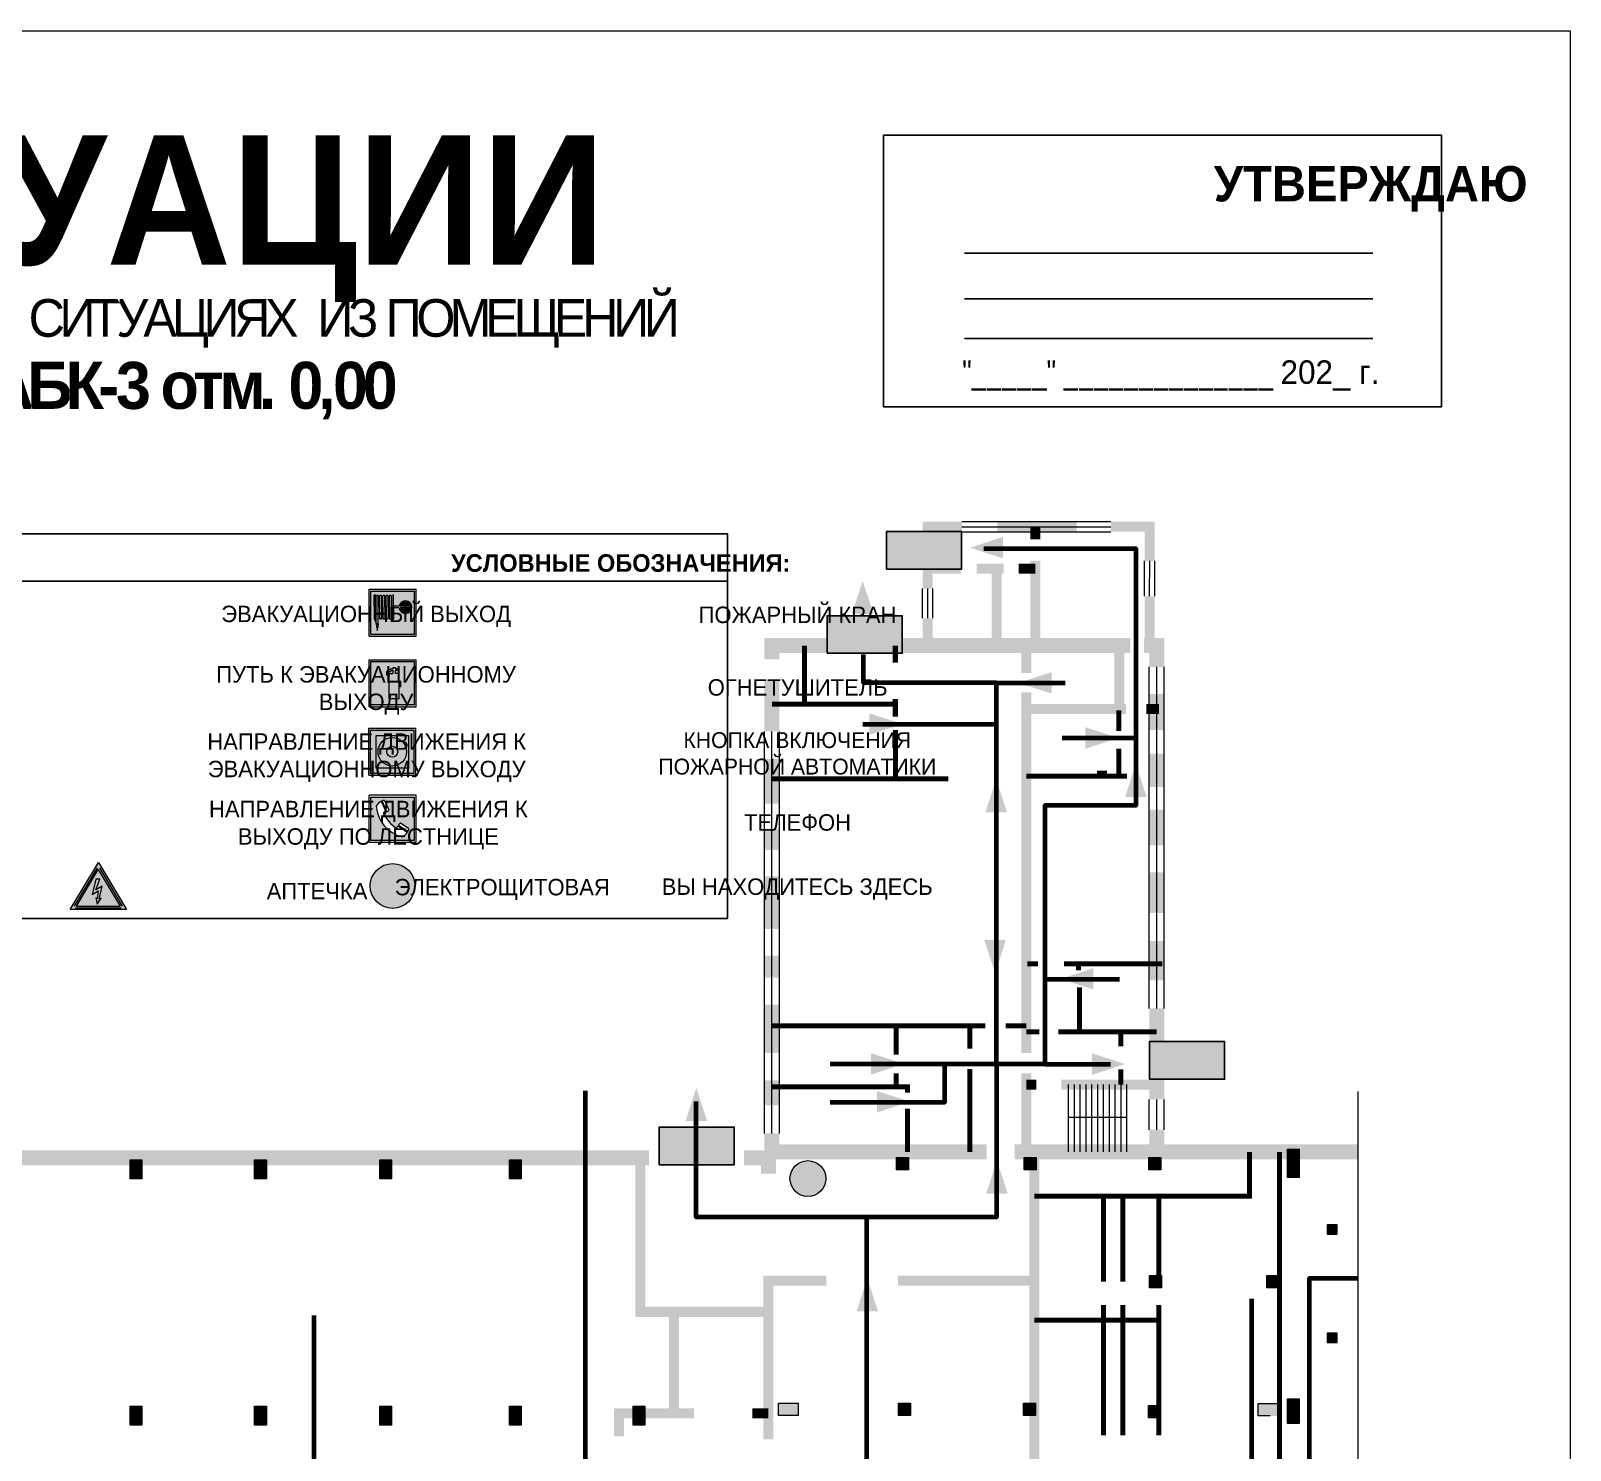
# Model space of a CAD drawing. Header units: millimetres. Extents: x 13810 to 67229, y 12374 to 21950.
# Drawn here: x 36175.8 to 36437.9, y 14695.2 to 14936.7 of the extents above; entities that cross this region are included whole.
import ezdxf

# ---------------------------------------------------------------- set-up
doc = ezdxf.new("R2010")
doc.units = ezdxf.units.MM
doc.layers.add('План_Штампы', color=7, linetype='Continuous')
doc.styles.add('обычный', font='arial.ttf')

# ---------------------------------------------------------------- blocks, each defined once
blk = doc.blocks.new('A$C7B4425F7')
at = {"true_color": 0xffffff}
blk.add_hatch(color=7, dxfattribs=at).paths.add_polyline_path([(0, 0), (-16, 0), (-16, -8), (0, -8)])
h = blk.add_hatch(color=126)
h.paths.add_polyline_path([(-0.2, -0.2), (-15.8, -0.2), (-15.8, -7.8), (-0.2, -7.8)])
h.paths.add_polyline_path([(-11.76, -2.03), (-11.76, -3.66), (-11.17, -3.66, -0.568275), (-11.17, -6.18), (-12.58, -6.18), (-12.58, -2.03)], flags=16)
h.paths.add_polyline_path([(-13.33, -4.12, -0.495768), (-13.59, -6.18), (-15.03, -6.18), (-15.03, -2.03), (-13.59, -2.03, -0.487973)], flags=16)
h.paths.add_polyline_path([(-10.25, -2.03), (-9.48, -2.03), (-9.48, -6.18), (-10.25, -6.18)], flags=16)
h.paths.add_polyline_path([(-13.84, -3.69), (-14.24, -3.69), (-14.24, -3.03), (-13.9, -3.03, -0.692621)], flags=0)
h.paths.add_polyline_path([(-9.15, -2.03), (-8.4, -2.03), (-8.04, -3.07), (-7.68, -2.03), (-6.93, -2.03), (-7.64, -4.1), (-6.93, -6.18), (-7.68, -6.18), (-8.04, -5.14), (-8.4, -6.18), (-9.15, -6.18), (-8.44, -4.1)], flags=16)
h.paths.add_polyline_path([(-11.76, -4.46), (-11.42, -4.46, -0.692621), (-11.36, -5.12), (-11.76, -5.12)], flags=0)
h.paths.add_polyline_path([(-13.9, -5.2), (-14.24, -5.2), (-14.24, -4.55), (-13.84, -4.55, -0.708038)], flags=0)
edge = h.paths.add_edge_path(flags=16)
edge.add_ellipse((-5.51, -4.08), major_axis=(0, 2.05), ratio=0.586184, start_angle=0, end_angle=360)
edge = h.paths.add_edge_path(flags=0)
edge.add_ellipse((-5.51, -4.08), major_axis=(0, 1.14), ratio=0.454828, start_angle=0, end_angle=360)
h.paths.add_polyline_path([(-4.13, -4.96, 0.377264), (-3.48, -4.52, 0.0555), (-3.16, -2.03), (-1.66, -2.03), (-1.66, -4.96), (-0.96, -4.96), (-0.96, -7.01), (-1.75, -7.01), (-1.75, -6.18), (-3.3, -6.18), (-3.3, -7.02), (-4.13, -7.02)], flags=16)
h.paths.add_polyline_path([(-2.73, -2.91), (-2.28, -2.91), (-2.28, -4.96), (-3.05, -4.96, 0.079136)], flags=0)
at = {"color": 126}
blk.add_lwpolyline([(-16, -8), (0, -8), (0, 0), (-16, 0)], close=True, dxfattribs=at)
blk = doc.blocks.new('A$C7B8C2D5B')
at = {"lineweight": 0}
h = blk.add_hatch(color=5, dxfattribs=at)
h.dxf.hatch_style = 1
h.paths.add_polyline_path([(1.4, -3.02, 1), (-2.11, -3.02, 1)])
at = {"color": 5, "lineweight": 0}
blk.add_circle((-0.36, -3.02), 1.75, dxfattribs=at)
blk = doc.blocks.new('A$C3E6D3DDE')
at = {"lineweight": 5}
h = blk.add_hatch(color=40, dxfattribs=at)
h.paths.add_polyline_path([(24.1, 1.45), (16.46, -11.35), (31.74, -11.35)])
h.paths.add_polyline_path([(24.09, -0.46), (30.03, -10.41), (18.14, -10.41)], flags=16)
h.paths.add_polyline_path([(24.54, -3.08), (23.41, -6.02), (25.13, -5.01), (24.33, -8.5), (24.82, -8.27), (23.79, -9.86), (23.4, -8.04), (23.8, -8.43), (24.04, -6.29), (22.39, -7.25), (23.44, -3.08)], flags=0)
h = blk.add_hatch(color=256, dxfattribs=at)
h.paths.add_polyline_path([(24.37, 0.03, 0.567511), (23.82, 0.03), (17.59, -10.4, 0.582454), (17.86, -10.88), (30.32, -10.88, 0.582149), (30.6, -10.4)])
h.paths.add_polyline_path([(24.09, -0.46), (18.14, -10.41), (30.03, -10.41)], flags=16)
h.paths.add_polyline_path([(24.54, -3.08), (23.41, -6.02), (25.13, -5.01), (24.33, -8.5), (24.82, -8.27), (23.79, -9.86), (23.4, -8.04), (23.8, -8.43), (24.04, -6.29), (22.39, -7.25), (23.44, -3.08)], flags=0)
h = blk.add_hatch(color=40, dxfattribs=at)
h.paths.add_polyline_path([(24.09, -0.46), (18.14, -10.41), (30.03, -10.41)])
h.paths.add_polyline_path([(24.82, -8.27), (23.79, -9.86), (23.4, -8.04), (23.8, -8.43), (24.04, -6.29), (22.39, -7.25), (23.44, -3.08), (24.54, -3.08), (23.41, -6.02), (25.13, -5.01), (24.33, -8.5)], flags=16)
at = {"color": 40, "lineweight": 5}
for p, q in [((16.46, -11.35), (24.1, 1.45)), ((24.1, 1.45), (31.74, -11.35))]:
    blk.add_line(p, q, dxfattribs=at)
at = {"lineweight": 5}
for p, q in [((17.59, -10.4), (23.82, 0.03)), ((24.37, 0.03), (30.6, -10.4)), ((18.14, -10.41), (24.09, -0.46)), ((23.44, -3.08), (22.39, -7.25)), ((23.41, -6.02), (24.54, -3.08)), ((24.54, -3.08), (23.44, -3.08)), ((24.09, -0.46), (30.03, -10.41)), ((22.39, -7.25), (24.04, -6.29)), ((23.8, -8.43), (23.4, -8.04)), ((23.4, -8.04), (23.79, -9.86)), ((25.13, -5.01), (23.41, -6.02)), ((23.79, -9.86), (24.82, -8.27)), ((24.04, -6.29), (23.8, -8.43)), ((24.33, -8.5), (25.13, -5.01)), ((24.82, -8.27), (24.33, -8.5)), ((17.86, -10.88), (30.32, -10.88)), ((18.14, -10.41), (30.03, -10.41))]:
    blk.add_line(p, q, dxfattribs=at)
at = {"color": 50, "lineweight": 5}
blk.add_line((31.74, -11.35), (16.46, -11.35), dxfattribs=at)
blk = doc.blocks.new('A$C37112FD5')
at = {"true_color": 0xf5f5ff}
h = blk.add_hatch(color=7, dxfattribs=at)
h.dxf.hatch_style = 1
h.paths.add_polyline_path([(12.8, -7.4), (0, -7.4), (0, -20.2), (12.8, -20.2)])
h.paths.add_polyline_path([(12.29, -7.91), (12.29, -19.69), (0.51, -19.69), (0.51, -7.91)], flags=16)
h.paths.add_polyline_path([(4.98, -9.04, -0.42597), (5.17, -9.22), (5.17, -12.25), (5.17, -15.29, -0.432244), (4.98, -15.47), (4.83, -15.47, -0.42597), (4.64, -15.29), (4.64, -12.25), (4.64, -9.22, -0.432244), (4.83, -9.04)], flags=0)
h.paths.add_polyline_path([(4.28, -9.22), (4.28, -12.25), (4.28, -15.29, -0.432244), (4.09, -15.47), (3.94, -15.47, -0.42597), (3.75, -15.29), (3.75, -12.25), (3.75, -9.22, -0.432244), (3.94, -9.04), (4.09, -9.04, -0.42597)], flags=0)
h.paths.add_polyline_path([(5.72, -9.04), (5.87, -9.04, -0.42597), (6.06, -9.22), (6.06, -12.25), (6.06, -15.29, -0.432244), (5.87, -15.47), (5.72, -15.47, -0.42597), (5.53, -15.29), (5.53, -12.25), (5.53, -9.22, -0.432244)], flags=0)
h.paths.add_polyline_path([(6.42, -8.9), (6.5, -8.9, -0.42597), (6.69, -9.08), (6.69, -12.03), (8.21, -12.03, -15.824349), (8.21, -12.47), (6.69, -12.47), (6.69, -15.42, -0.432244), (6.5, -15.6), (6.42, -15.6)], flags=0)
h.paths.add_polyline_path([(3.39, -9.22), (3.39, -12.25), (3.39, -15.29, -0.432244), (3.2, -15.47), (3.05, -15.47, -0.42597), (2.85, -15.29), (2.85, -12.25), (2.85, -9.22, -0.432244), (3.05, -9.04), (3.2, -9.04, -0.42597)], flags=0)
h.paths.add_polyline_path([(2.5, -9.22), (2.5, -16.71), (1.96, -16.71), (1.96, -9.22, -0.432244), (2.15, -9.04), (2.31, -9.04, -0.42597)], flags=0)
h.paths.add_polyline_path([(1.61, -8.9), (1.61, -15.6), (1.57, -15.6, -0.42597), (1.37, -15.42), (1.37, -12.03), (1.37, -9.09, -0.432244), (1.57, -8.9)], flags=0)
h.paths.add_polyline_path([(9.76, -10.81), (9.76, -12.03), (8.49, -12.03, -0.336371)], flags=0)
h.paths.add_polyline_path([(8.49, -12.47), (9.76, -12.47), (9.76, -13.7, -0.336371)], flags=0)
h.paths.add_polyline_path([(10.11, -10.81, -0.336371), (11.38, -12.03), (10.11, -12.03)], flags=0)
h.paths.add_polyline_path([(10.11, -12.47), (11.38, -12.47, -0.336371), (10.11, -13.7)], flags=0)
h.paths.add_polyline_path([(2.5, -16.84), (2.5, -17.05), (1.97, -17.05), (1.97, -16.84)], flags=0)
h.paths.add_polyline_path([(2.5, -17.24, -0.033778), (2.24, -18.6, -0.033778), (1.97, -17.24)], flags=0)
h = blk.add_hatch(color=242)
h.dxf.hatch_style = 1
h.paths.add_polyline_path([(12.29, -7.91), (0.51, -7.91), (0.51, -19.69), (12.29, -19.69)])
h.paths.add_polyline_path([(6.42, -15.6), (6.42, -8.9), (6.5, -8.9, -0.42597), (6.69, -9.08), (6.69, -12.03), (8.21, -12.03, -15.824349), (8.21, -12.47), (6.69, -12.47), (6.69, -15.42, -0.432244), (6.5, -15.6)], flags=16)
h.paths.add_polyline_path([(5.87, -15.47), (5.72, -15.47, -0.42597), (5.53, -15.29), (5.53, -12.25), (5.53, -9.22, -0.432244), (5.72, -9.04), (5.87, -9.04, -0.42597), (6.06, -9.22), (6.06, -12.25), (6.06, -15.29, -0.432244)], flags=16)
h.paths.add_polyline_path([(4.98, -15.47), (4.83, -15.47, -0.42597), (4.64, -15.29), (4.64, -12.25), (4.64, -9.22, -0.432244), (4.83, -9.04), (4.98, -9.04, -0.42597), (5.17, -9.22), (5.17, -12.25), (5.17, -15.29, -0.432244)], flags=16)
h.paths.add_polyline_path([(4.09, -15.47), (3.94, -15.47, -0.42597), (3.75, -15.29), (3.75, -12.25), (3.75, -9.22, -0.432244), (3.94, -9.04), (4.09, -9.04, -0.42597), (4.28, -9.22), (4.28, -12.25), (4.28, -15.29, -0.432244)], flags=16)
h.paths.add_polyline_path([(3.2, -15.47), (3.05, -15.47, -0.42597), (2.85, -15.29), (2.85, -12.25), (2.85, -9.22, -0.432244), (3.05, -9.04), (3.2, -9.04, -0.42597), (3.39, -9.22), (3.39, -12.25), (3.39, -15.29, -0.432244)], flags=16)
h.paths.add_polyline_path([(2.5, -17.05), (1.97, -17.05), (1.97, -16.84), (2.5, -16.84)], flags=16)
h.paths.add_polyline_path([(2.5, -17.24, -0.033778), (2.24, -18.6, -0.033778), (1.97, -17.24)], flags=16)
h.paths.add_polyline_path([(2.5, -16.71), (1.96, -16.71), (1.96, -9.22, -0.432244), (2.15, -9.04), (2.31, -9.04, -0.42597), (2.5, -9.22)], flags=16)
h.paths.add_polyline_path([(1.61, -15.6), (1.57, -15.6, -0.42597), (1.37, -15.42), (1.37, -12.03), (1.37, -9.09, -0.432244), (1.57, -8.9), (1.61, -8.9)], flags=16)
h.paths.add_polyline_path([(8.49, -12.47), (9.76, -12.47), (9.76, -13.7, -0.336371)], flags=0)
h.paths.add_polyline_path([(10.11, -13.7), (10.11, -12.47), (11.38, -12.47, -0.336371)], flags=0)
h.paths.add_polyline_path([(8.49, -12.03, -0.336371), (9.76, -10.81), (9.76, -12.03)], flags=0)
h.paths.add_polyline_path([(10.11, -12.03), (10.11, -10.81, -0.336371), (11.38, -12.03)], flags=0)
h = blk.add_hatch(color=7, dxfattribs=at)
h.dxf.hatch_style = 1
h.paths.add_polyline_path([(1.61, -8.9), (1.57, -8.9, 0.432244), (1.37, -9.09), (1.37, -12.03), (1.37, -15.42, 0.42597), (1.57, -15.6), (1.61, -15.6)])
h.paths.add_polyline_path([(2.5, -9.22, 0.42597), (2.31, -9.04), (2.15, -9.04, 0.432244), (1.96, -9.22), (1.96, -16.71), (2.5, -16.71)])
h.paths.add_polyline_path([(2.5, -16.84), (1.97, -16.84), (1.97, -17.05), (2.5, -17.05)])
h.paths.add_polyline_path([(2.5, -17.24), (1.97, -17.24, 0.033778), (2.24, -18.6, 0.033778)])
h.paths.add_polyline_path([(3.39, -12.25), (3.39, -9.22, 0.42597), (3.2, -9.04), (3.05, -9.04, 0.432244), (2.85, -9.22), (2.85, -12.25), (2.85, -15.29, 0.42597), (3.05, -15.47), (3.2, -15.47, 0.432244), (3.39, -15.29)])
h.paths.add_polyline_path([(4.28, -12.25), (4.28, -9.22, 0.42597), (4.09, -9.04), (3.94, -9.04, 0.432244), (3.75, -9.22), (3.75, -12.25), (3.75, -15.29, 0.42597), (3.94, -15.47), (4.09, -15.47, 0.432244), (4.28, -15.29)])
h.paths.add_polyline_path([(5.17, -12.25), (5.17, -9.22, 0.42597), (4.98, -9.04), (4.83, -9.04, 0.432244), (4.64, -9.22), (4.64, -12.25), (4.64, -15.29, 0.42597), (4.83, -15.47), (4.98, -15.47, 0.432244), (5.17, -15.29)])
h.paths.add_polyline_path([(6.06, -12.25), (6.06, -9.22, 0.42597), (5.87, -9.04), (5.72, -9.04, 0.432244), (5.53, -9.22), (5.53, -12.25), (5.53, -15.29, 0.42597), (5.72, -15.47), (5.87, -15.47, 0.432244), (6.06, -15.29)])
h.paths.add_polyline_path([(6.69, -12.47), (8.21, -12.47, 15.824349), (8.21, -12.03), (6.69, -12.03), (6.69, -9.08, 0.42597), (6.5, -8.9), (6.42, -8.9), (6.42, -15.6), (6.5, -15.6, 0.432244), (6.69, -15.42)])
h.paths.add_polyline_path([(8.49, -12.47), (9.76, -12.47), (9.76, -13.7, -0.336371)], flags=16)
h.paths.add_polyline_path([(8.49, -12.03, -0.336371), (9.76, -10.81), (9.76, -12.03)], flags=16)
h.paths.add_polyline_path([(10.11, -12.47), (11.38, -12.47, -0.336371), (10.11, -13.7)], flags=16)
h.paths.add_polyline_path([(10.11, -12.03), (10.11, -10.81, -0.336371), (11.38, -12.03)], flags=16)
h = blk.add_hatch(color=242)
h.dxf.hatch_style = 1
h.paths.add_polyline_path([(9.76, -10.81, 0.336371), (8.49, -12.03), (9.76, -12.03)])
h.paths.add_polyline_path([(10.11, -10.81), (10.11, -12.03), (11.38, -12.03, 0.336371)])
h.paths.add_polyline_path([(11.38, -12.47), (10.11, -12.47), (10.11, -13.7, 0.336371)])
h.paths.add_polyline_path([(9.76, -12.47), (8.49, -12.47, 0.336371), (9.76, -13.7)])
at = {"color": 242, "lineweight": 5}
for p, q in [((0, -20.2), (0, -7.4)), ((0, -7.4), (12.8, -7.4)), ((12.8, -20.2), (12.8, -7.4)), ((1.37, -12.03), (1.37, -9.08)), ((1.37, -12.03), (1.37, -15.42)), ((1.57, -8.9), (1.61, -8.9)), ((1.61, -8.9), (1.61, -15.6)), ((1.96, -16.71), (1.96, -9.22)), ((2.15, -9.04), (2.31, -9.04)), ((2.5, -16.71), (2.5, -9.22)), ((2.85, -12.25), (2.85, -9.22)), ((2.85, -12.25), (2.85, -15.29)), ((3.05, -9.04), (3.2, -9.04)), ((3.39, -12.25), (3.39, -9.22)), ((3.39, -12.25), (3.39, -15.29)), ((3.75, -12.25), (3.75, -9.22)), ((3.75, -12.25), (3.75, -15.29)), ((3.94, -9.04), (4.09, -9.04)), ((4.28, -12.25), (4.28, -9.22)), ((4.28, -12.25), (4.28, -15.29)), ((4.64, -12.25), (4.64, -9.22)), ((4.64, -12.25), (4.64, -15.29)), ((4.83, -9.04), (4.98, -9.04)), ((5.17, -12.25), (5.17, -9.22)), ((5.17, -12.25), (5.17, -15.29)), ((5.53, -12.25), (5.53, -9.22)), ((5.53, -12.25), (5.53, -15.29)), ((5.72, -9.04), (5.87, -9.04)), ((6.06, -12.25), (6.06, -9.22)), ((6.06, -12.25), (6.06, -15.29)), ((6.42, -8.9), (6.42, -15.6)), ((6.5, -8.9), (6.42, -8.9)), ((6.69, -12.03), (6.69, -9.08)), ((8.21, -12.03), (6.69, -12.03)), ((8.21, -12.47), (6.69, -12.47)), ((6.69, -12.47), (6.69, -15.42)), ((9.76, -12.03), (8.49, -12.03)), ((9.76, -12.47), (8.49, -12.47)), ((9.76, -10.81), (9.76, -12.03)), ((9.76, -12.47), (9.76, -13.7)), ((10.11, -10.81), (10.11, -12.03)), ((11.38, -12.03), (10.11, -12.03)), ((11.38, -12.47), (10.11, -12.47)), ((10.11, -12.47), (10.11, -13.7)), ((1.57, -15.6), (1.61, -15.6)), ((1.96, -16.71), (2.5, -16.71)), ((3.05, -15.47), (3.2, -15.47)), ((3.94, -15.47), (4.09, -15.47)), ((4.83, -15.47), (4.98, -15.47)), ((5.72, -15.47), (5.87, -15.47)), ((6.42, -15.6), (6.5, -15.6)), ((0, -20.2), (12.8, -20.2)), ((1.97, -16.84), (2.5, -16.84)), ((1.97, -17.05), (1.97, -16.84)), ((2.5, -17.05), (1.97, -17.05)), ((1.97, -17.24), (2.5, -17.24)), ((2.5, -16.84), (2.5, -17.05))]:
    blk.add_line(p, q, dxfattribs=at)
blk.add_lwpolyline([(0.51, -7.91), (12.29, -7.91), (12.29, -19.69), (0.51, -19.69)], close=True, dxfattribs=at)
for centre, radius, start, end in [((1.56, -9.09), 0.182, 87.1027, 180.6071), ((2.15, -9.22), 0.182, 87.1027, 180.6071), ((2.32, -9.22), 0.182, 359.3929, 92.8973), ((3.04, -9.22), 0.182, 87.1027, 180.6071), ((3.21, -9.22), 0.182, 359.3929, 92.8973), ((3.93, -9.22), 0.182, 87.1027, 180.6071), ((4.1, -9.22), 0.182, 359.3929, 92.8973), ((4.82, -9.22), 0.182, 87.1027, 180.6071), ((4.99, -9.22), 0.182, 359.3929, 92.8973), ((5.71, -9.22), 0.182, 87.1027, 180.6071), ((5.88, -9.22), 0.182, 359.3929, 92.8973), ((6.51, -9.09), 0.182, 359.3929, 92.8973), ((9.93, -12.25), 1.74, 187.2319, 172.7681), ((9.93, -12.25), 1.46, 96.9927, 171.3585), ((9.93, -12.25), 1.46, 188.6415, 263.0073), ((9.93, -12.25), 1.46, 8.6415, 83.0073), ((9.93, -12.25), 1.46, 276.9927, 351.3585), ((1.56, -15.42), 0.182, 179.3929, 272.8973), ((3.04, -15.29), 0.182, 179.3929, 272.8973), ((3.21, -15.29), 0.182, 267.1027, 0.6071), ((3.93, -15.29), 0.182, 179.3929, 272.8973), ((4.1, -15.29), 0.182, 267.1027, 0.6071), ((4.82, -15.29), 0.182, 179.3929, 272.8973), ((4.99, -15.29), 0.182, 267.1027, 0.6071), ((5.71, -15.29), 0.182, 179.3929, 272.8973), ((5.88, -15.29), 0.182, 267.1027, 0.6071), ((6.51, -15.42), 0.182, 267.1027, 0.6071), ((12.17, -15.98), 10.27, 187.041, 194.7793), ((-7.7, -15.98), 10.27, 345.2207, 352.959)]:
    blk.add_arc(centre, radius, start, end, dxfattribs=at)
blk = doc.blocks.new('A$C456E1F9C')
at = {"lineweight": 5}
h = blk.add_hatch(color=242, dxfattribs=at)
h.paths.add_polyline_path([(0.51, -1.47), (0.51, -13.26), (12.29, -13.26), (12.29, -1.47)])
h.paths.add_polyline_path([(5.42, -4.95, -0.254479), (4.78, -5.4), (3.52, -2.53, -0.209735), (4.23, -2.4)], flags=16)
h.paths.add_polyline_path([(8.53, -8.6), (10.87, -10.17), (10.54, -10.76), (8.03, -9.13, -0.192251)], flags=16)
h.paths.add_polyline_path([(4.61, -5.49, 0.005518), (3.87, -5.72, 0.128647), (7.49, -10.01, 0.00809), (7.83, -9.33), (10.47, -10.97, -0.16736), (8.99, -12.25, -0.327862), (1.95, -3.95, -0.166952), (3.36, -2.62)], flags=16)
at = {"color": 242, "lineweight": 5}
for p, q in [((0, -13.77), (0, -0.97)), ((12.8, -0.97), (0, -0.97)), ((4.61, -5.49), (3.36, -2.62)), ((3.52, -2.53), (4.78, -5.4)), ((4.23, -2.4), (5.42, -4.95)), ((12.8, -13.77), (12.8, -0.97)), ((7.83, -9.33), (10.47, -10.97)), ((8.03, -9.13), (10.54, -10.76)), ((10.81, -10.12), (8.53, -8.6)), ((10.54, -10.76), (10.8, -10.3)), ((10.8, -10.3), (10.81, -10.12)), ((0, -13.77), (12.8, -13.77))]:
    blk.add_line(p, q, dxfattribs=at)
blk.add_lwpolyline([(0.51, -1.47), (12.29, -1.47), (12.29, -13.26), (0.51, -13.26)], close=True, dxfattribs=at)
for centre, radius, start, end in [((4.59, -5.34), 2.99, 114.2845, 152.1974), ((11.12, -3.31), 9.19, 183.9915, 256.6009), ((4.02, -3.27), 0.891, 76.3284, 123.7092), ((14.98, -39.1), 35.17, 107.1487, 108.4135), ((13.86, -0.94), 11.08, 205.5536, 234.8762), ((4.68, -4.59), 0.824, 276.9621, 334.0723), ((-13.31, 0.8), 23.44, 332.5487, 334.4027), ((8.94, -9.5), 0.989, 114.4092, 157.9388), ((7.87, -9.46), 3, 291.9291, 329.9329)]:
    blk.add_arc(centre, radius, start, end, dxfattribs=at)
blk = doc.blocks.new('A$C54414219')
at = {"true_color": 0xffffff}
h = blk.add_hatch(color=7, dxfattribs=at)
h.paths.add_polyline_path([(2.39, -9.45), (2.39, -18.3), (11.23, -18.3), (11.23, -9.45)], flags=0)
h.paths.add_polyline_path([(10.71, -13.87, -1), (2.92, -13.87, -1)], flags=0)
h.paths.add_polyline_path([(8.3, -13.87, -1), (5.33, -13.87, -1)], flags=0)
h.paths.add_polyline_path([(0.41, -7.47), (0.41, -20.27), (13.21, -20.27), (13.21, -7.47)])
h.paths.add_polyline_path([(0.92, -19.77), (12.71, -19.77), (12.71, -7.98), (0.92, -7.98)], flags=16)
h.paths.add_polyline_path([(11.23, -9.45), (11.23, -18.3), (2.39, -18.3), (2.39, -9.45)], flags=0)
at = {"lineweight": 5}
h = blk.add_hatch(color=242, dxfattribs=at)
h.paths.add_polyline_path([(12.71, -7.98), (0.92, -7.98), (0.92, -19.77), (12.71, -19.77)])
h.paths.add_polyline_path([(11.23, -18.3), (2.39, -18.3), (2.39, -9.45), (11.23, -9.45)], flags=16)
h.paths.add_polyline_path([(10.71, -13.87, -1), (2.92, -13.87, -1)], flags=0)
h.paths.add_polyline_path([(8.3, -13.87, -1), (5.33, -13.87, -1)], flags=0)
at = {"true_color": 0xffffff}
h = blk.add_hatch(color=7, dxfattribs=at)
h.paths.add_polyline_path([(2.39, -9.45), (2.39, -18.3), (11.23, -18.3), (11.23, -9.45)])
h.paths.add_polyline_path([(10.71, -13.87, -1), (2.92, -13.87, -1)], flags=16)
h.paths.add_polyline_path([(8.3, -13.87, -1), (5.33, -13.87, -1)], flags=0)
at = {"lineweight": 5}
h = blk.add_hatch(color=242, dxfattribs=at)
h.paths.add_polyline_path([(2.92, -13.87, 1), (10.71, -13.87, 1)])
h.paths.add_polyline_path([(8.3, -13.87, -1), (5.33, -13.87, -1)], flags=16)
at = {"color": 242, "lineweight": 5}
for p, q in [((0.41, -20.27), (0.41, -7.47)), ((0.41, -7.47), (13.21, -7.47)), ((0.41, -7.47), (13.21, -7.47)), ((13.21, -20.27), (13.21, -7.47)), ((0.41, -20.27), (13.21, -20.27))]:
    blk.add_line(p, q, dxfattribs=at)
for points in [[(0.92, -7.98), (12.71, -7.98), (12.71, -19.77), (0.92, -19.77)], [(2.39, -9.45), (11.23, -9.45), (11.23, -18.3), (2.39, -18.3)]]:
    blk.add_lwpolyline(points, close=True, dxfattribs=at)
for radius in [3.89, 1.49]:
    blk.add_circle((6.81, -13.87), radius, dxfattribs=at)
blk = doc.blocks.new('A$C3AD82952')
at = {"true_color": 0xf5f5ff}
h = blk.add_hatch(color=7, dxfattribs=at)
h.dxf.hatch_style = 1
h.paths.add_polyline_path([(8.21, 8.73, 0.414214), (7.89, 9.05), (7.22, 9.05), (7.22, 9.92), (7.59, 9.92, 1), (7.57, 10.36), (7.22, 10.36), (7.22, 10.6), (6.43, 10.6), (6.43, 10.36), (6.01, 10.36), (4.74, 9.59), (4.74, 8.69), (4.98, 8.73), (4.98, 9.26), (6.12, 9.91), (6.43, 9.91), (6.43, 9.05), (5.76, 9.05, 0.414214), (5.44, 8.73), (5.44, 2.2), (8.21, 2.2)], flags=0)
h.paths.add_polyline_path([(12.8, 12.8), (0, 12.8), (0, 0), (12.8, 0)])
h.paths.add_polyline_path([(0.51, 12.29), (12.29, 12.29), (12.29, 0.51), (0.51, 0.51)], flags=16)
h.paths.add_polyline_path([(4.74, 9.59), (6.01, 10.36), (6.43, 10.36), (6.43, 10.6), (7.22, 10.6), (7.22, 10.36), (7.59, 10.36, -0.94586), (7.59, 9.92), (7.22, 9.92), (7.22, 9.05), (7.89, 9.05, -0.414214), (8.21, 8.73), (8.21, 2.2), (5.44, 2.2), (5.44, 8.73, -0.414214), (5.76, 9.05), (6.43, 9.05), (6.43, 9.91), (6.12, 9.91), (4.98, 9.26), (4.98, 8.73), (4.74, 8.69)], flags=0)
h = blk.add_hatch(color=242)
h.dxf.hatch_style = 1
h.paths.add_polyline_path([(12.29, 12.29), (0.51, 12.29), (0.51, 0.51), (12.29, 0.51)])
h.paths.add_polyline_path([(4.74, 8.69), (4.74, 9.59), (6.01, 10.36), (6.43, 10.36), (6.43, 10.6), (7.22, 10.6), (7.22, 10.36), (7.59, 10.36, -0.94586), (7.59, 9.92), (7.22, 9.92), (7.22, 9.05), (7.89, 9.05, -0.414214), (8.21, 8.73), (8.21, 2.2), (5.44, 2.2), (5.44, 8.73, -0.414214), (5.76, 9.05), (6.43, 9.05), (6.43, 9.91), (6.12, 9.91), (4.98, 9.26), (4.98, 8.73)], flags=16)
h = blk.add_hatch(color=7, dxfattribs=at)
h.dxf.hatch_style = 1
h.paths.add_polyline_path([(8.21, 8.73, 0.414214), (7.89, 9.05), (7.22, 9.05), (7.22, 9.92), (7.59, 9.92, 1), (7.57, 10.36), (7.22, 10.36), (7.22, 10.6), (6.43, 10.6), (6.43, 10.36), (6.01, 10.36), (4.74, 9.59), (4.74, 8.69), (4.98, 8.73), (4.98, 9.26), (6.12, 9.91), (6.43, 9.91), (6.43, 9.05), (5.76, 9.05, 0.414214), (5.44, 8.73), (5.44, 2.2), (8.21, 2.2)])
at = {"color": 242, "lineweight": 5}
for p, q in [((0, 0), (0, 12.8)), ((0, 12.8), (12.8, 12.8)), ((12.8, 0), (12.8, 12.8)), ((6.01, 10.36), (4.74, 9.59)), ((4.74, 9.59), (4.74, 8.69)), ((4.74, 8.69), (4.98, 8.73)), ((4.98, 9.26), (6.12, 9.91)), ((4.98, 8.73), (4.98, 9.26)), ((5.44, 2.2), (5.44, 8.73)), ((5.76, 9.05), (6.43, 9.05)), ((6.01, 10.36), (6.43, 10.36)), ((6.12, 9.91), (6.43, 9.91)), ((7.22, 10.6), (6.43, 10.6)), ((6.43, 10.6), (6.43, 10.36)), ((6.43, 9.91), (6.43, 9.05)), ((7.22, 10.36), (7.22, 10.6)), ((7.59, 10.36), (7.22, 10.36)), ((7.22, 9.05), (7.22, 9.92)), ((7.59, 9.92), (7.22, 9.92)), ((7.89, 9.05), (7.22, 9.05)), ((8.21, 2.2), (8.21, 8.73)), ((0, 0), (12.8, 0)), ((5.44, 2.2), (8.21, 2.2))]:
    blk.add_line(p, q, dxfattribs=at)
blk.add_lwpolyline([(0.51, 12.29), (12.29, 12.29), (12.29, 0.51), (0.51, 0.51)], close=True, dxfattribs=at)
for centre, radius, start, end in [((5.76, 8.73), 0.32, 90, 180), ((7.58, 10.14), 0.223, 273.1875, 86.8125), ((7.89, 8.73), 0.32, 0, 90)]:
    blk.add_arc(centre, radius, start, end, dxfattribs=at)

msp = doc.modelspace()

# ---------------------------------------------------------------- hatches: boundary and pattern name
at = {"lineweight": 0}
h = msp.add_hatch(color=256, dxfattribs=at)
h.dxf.hatch_style = 1
h.paths.add_polyline_path([(36194.7, 14744.59), (36192.68, 14744.59), (36192.68, 14741.35), (36194.7, 14741.35)])
h = msp.add_hatch(color=256, dxfattribs=at)
h.dxf.hatch_style = 1
h.paths.add_polyline_path([(36215.91, 14744.59), (36213.89, 14744.59), (36213.89, 14741.35), (36215.91, 14741.35)])
h = msp.add_hatch(color=256, dxfattribs=at)
h.dxf.hatch_style = 1
h.paths.add_polyline_path([(36237.22, 14744.59), (36235.2, 14744.59), (36235.2, 14741.35), (36237.22, 14741.35)])
h = msp.add_hatch(color=256, dxfattribs=at)
h.dxf.hatch_style = 1
h.paths.add_polyline_path([(36259.29, 14744.59), (36257.27, 14744.59), (36257.27, 14741.35), (36259.29, 14741.35)])
h = msp.add_hatch(color=256, dxfattribs=at)
h.dxf.hatch_style = 1
h.paths.add_polyline_path([(36323.21, 14744.98), (36323.21, 14742.88), (36325.23, 14742.88), (36325.23, 14744.98)])
h = msp.add_hatch(color=256, dxfattribs=at)
h.dxf.hatch_style = 1
h.paths.add_polyline_path([(36344.93, 14744.98), (36344.93, 14742.88), (36346.95, 14742.88), (36346.95, 14744.98)])
h = msp.add_hatch(color=256, dxfattribs=at)
h.dxf.hatch_style = 1
h.paths.add_polyline_path([(36366.15, 14744.98), (36366.15, 14742.88), (36368.17, 14742.88), (36368.17, 14744.98)])
h = msp.add_hatch(color=256, dxfattribs=at)
h.dxf.hatch_style = 1
h.paths.add_polyline_path([(36391.77, 14744.82), (36389.74, 14744.82), (36389.74, 14741.58), (36391.77, 14741.58)])
h = msp.add_hatch(color=256, dxfattribs=at)
h.dxf.hatch_style = 1
h.paths.add_polyline_path([(36391.77, 14746.44), (36389.75, 14746.44), (36389.75, 14743.2), (36391.77, 14743.2)])
h = msp.add_hatch(color=256, dxfattribs=at)
h.dxf.hatch_style = 1
h.paths.add_polyline_path([(36398.23, 14731.93), (36398.23, 14733.52), (36396.53, 14733.52), (36396.53, 14731.93)])
h = msp.add_hatch(color=256, dxfattribs=at)
h.dxf.hatch_style = 1
h.paths.add_polyline_path([(36366.27, 14724.94), (36366.27, 14722.84), (36368.29, 14722.84), (36368.29, 14724.94)])
h = msp.add_hatch(color=256, dxfattribs=at)
h.dxf.hatch_style = 1
h.paths.add_polyline_path([(36386.22, 14724.94), (36386.22, 14722.84), (36388.24, 14722.84), (36388.24, 14724.94)])
h = msp.add_hatch(color=256, dxfattribs=at)
h.dxf.hatch_style = 1
h.paths.add_polyline_path([(36398.23, 14713.53), (36398.23, 14715.12), (36396.53, 14715.12), (36396.53, 14713.53)])
h = msp.add_hatch(color=256, dxfattribs=at)
h.dxf.hatch_style = 1
h.paths.add_polyline_path([(36194.7, 14702.67), (36192.68, 14702.67), (36192.68, 14699.43), (36194.7, 14699.43)])
h = msp.add_hatch(color=256, dxfattribs=at)
h.dxf.hatch_style = 1
h.paths.add_polyline_path([(36215.91, 14702.67), (36213.89, 14702.67), (36213.89, 14699.43), (36215.91, 14699.43)])
h = msp.add_hatch(color=256, dxfattribs=at)
h.dxf.hatch_style = 1
h.paths.add_polyline_path([(36237.22, 14702.67), (36235.2, 14702.67), (36235.2, 14699.43), (36237.22, 14699.43)])
h = msp.add_hatch(color=256, dxfattribs=at)
h.dxf.hatch_style = 1
h.paths.add_polyline_path([(36259.29, 14702.67), (36257.27, 14702.67), (36257.27, 14699.43), (36259.29, 14699.43)])
h = msp.add_hatch(color=256, dxfattribs=at)
h.dxf.hatch_style = 1
h.paths.add_polyline_path([(36280.36, 14702.67), (36278.34, 14702.67), (36278.34, 14699.43), (36280.36, 14699.43)])
h = msp.add_hatch(color=256, dxfattribs=at)
h.dxf.hatch_style = 1
h.paths.add_polyline_path([(36303.08, 14703.2), (36303.08, 14701.1), (36306.44, 14701.1), (36306.44, 14703.2)])
h = msp.add_hatch(color=256, dxfattribs=at)
h.dxf.hatch_style = 1
h.paths.add_polyline_path([(36323.55, 14703.2), (36323.55, 14701.1), (36325.57, 14701.1), (36325.57, 14703.2)])
h = msp.add_hatch(color=256, dxfattribs=at)
h.dxf.hatch_style = 1
h.paths.add_polyline_path([(36344.81, 14703.2), (36344.81, 14701.1), (36346.83, 14701.1), (36346.83, 14703.2)])
h = msp.add_hatch(color=256, dxfattribs=at)
h.dxf.hatch_style = 1
h.paths.add_polyline_path([(36366.08, 14702.79), (36366.08, 14700.69), (36368.1, 14700.69), (36368.1, 14702.79)])
h = msp.add_hatch(color=256, dxfattribs=at)
h.dxf.hatch_style = 1
h.paths.add_polyline_path([(36384.77, 14703.13), (36384.77, 14701.03), (36388.39, 14701.03), (36388.39, 14703.13)])
h = msp.add_hatch(color=256, dxfattribs=at)
h.dxf.hatch_style = 1
h.paths.add_polyline_path([(36391.77, 14703.91), (36389.74, 14703.91), (36389.74, 14700.67), (36391.77, 14700.67)])
h = msp.add_hatch(color=256, dxfattribs=at)
h.dxf.hatch_style = 1
h.paths.add_polyline_path([(36391.77, 14702.94), (36389.74, 14702.94), (36389.74, 14699.7), (36391.77, 14699.7)])
h = msp.add_hatch(color=256, dxfattribs=at)
h.dxf.hatch_style = 1
h.paths.add_polyline_path([(36391.77, 14702.94), (36389.74, 14702.94), (36389.74, 14699.7), (36391.77, 14699.7)])

# ---------------------------------------------------------------- linework, layer by layer
at = {"color": 126, "lineweight": 0, "true_color": 0x008754}
msp.add_lwpolyline([(35837.9, 14936.73), (36437.9, 14936.73), (36437.9, 14541.73), (35837.9, 14541.73)], close=True, dxfattribs=at)
msp.add_lwpolyline([(35837.9, 14936.73), (36437.9, 14936.73), (36437.9, 14541.73), (35837.9, 14541.73)], close=True, dxfattribs=at)
msp.add_lwpolyline([(35837.9, 14936.73), (36437.9, 14936.73), (36437.9, 14541.73), (35837.9, 14541.73)], close=True, dxfattribs=at)
msp.add_lwpolyline([(35837.9, 14936.73), (36437.9, 14936.73), (36437.9, 14541.73), (35837.9, 14541.73)], close=True, dxfattribs=at)
for points in [[(36320.99, 14918.95), (36415.99, 14918.95), (36415.99, 14872.75), (36320.99, 14872.75)], [(36150.64, 14843.08), (36294.41, 14843.08), (36294.41, 14851.13), (36150.64, 14851.13)], [(36150.64, 14843.08), (36294.41, 14843.08), (36294.41, 14785.68), (36150.64, 14785.68)]]:
    msp.add_lwpolyline(points, close=True)
for points in [[(36334.74, 14898.9), (36404.27, 14898.9)], [(36334.74, 14891.14), (36404.27, 14891.14)], [(36334.74, 14884.35), (36404.27, 14884.35)]]:
    msp.add_lwpolyline(points)
at = {"lineweight": 0}
for points, const_width in [([(36328.5, 14850.48), (36328.5, 14852.34), (36334.32, 14852.34)], 1.71), ([(36340.36, 14852.34), (36353.88, 14852.34)], 1.71), ([(36346.82, 14852.34), (36346.82, 14850.2)], 1.71), ([(36359.7, 14852.34), (36366.3, 14852.34), (36366.3, 14846.53)], 1.71), ([(36328.5, 14841.81), (36328.5, 14847.51)], 1.71), ([(36346.82, 14846.56), (36346.82, 14832.1)], 1.71), ([(36334.1, 14845.19), (36328.5, 14845.19)], 1.71), ([(36341.46, 14845.19), (36336.85, 14845.19)], 1.71), ([(36340.22, 14832.1), (36340.22, 14845.19)], 1.71), ([(36344, 14845.19), (36346.82, 14845.19)], 1.71), ([(36366.3, 14840.49), (36366.3, 14832.1)], 1.71), ([(36328.5, 14832.1), (36328.5, 14836.75)], 1.71), ([(36301.98, 14829.79), (36301.98, 14832.1), (36314.1, 14832.1)], 2.56), ([(36321.68, 14832.1), (36363, 14832.1)], 2.56), ([(36365.31, 14832.1), (36367.5, 14832.1), (36367.5, 14828.48)], 2.56), ([(36307.52, 14822.15), (36307.52, 14832.1)], 0.855), ([(36322.99, 14829.22), (36322.99, 14832.1)], 0.855), ([(36345.29, 14827.44), (36345.29, 14832.1)], 1.71), ([(36361.11, 14832.1), (36361.11, 14821.06)], 1.71), ([(36301.98, 14817.5), (36301.98, 14826.28)], 2.56), ([(36367.5, 14817.72), (36367.5, 14823.87)], 2.56), ([(36322.99, 14822.15), (36301.98, 14822.15)], 0.855), ([(36322.99, 14820.02), (36322.99, 14823.04)], 0.855), ([(36345.29, 14824.15), (36345.29, 14762.75)], 1.71), ([(36362.29, 14821.31), (36345.64, 14821.31)], 1.71), ([(36361.04, 14817.59), (36361.04, 14821.11)], 0.855), ([(36365.73, 14821.31), (36367.86, 14821.31)], 1.71), ([(36323, 14809.73), (36323, 14817.77)], 0.855), ([(36361.04, 14810.17), (36361.04, 14814.57)], 0.855), ([(36367.44, 14808.02), (36367.44, 14813.73)], 2.56), ([(36301.98, 14805.2), (36301.98, 14812.78)], 2.56), ([(36332.01, 14809.43), (36301.98, 14809.43)], 0.855), ([(36345.29, 14809.89), (36362.41, 14809.89)], 0.855), ([(36357.31, 14810.42), (36359.04, 14810.42)], 0.855), ([(36367.44, 14798.14), (36367.44, 14804.18)], 2.56), ([(36301.98, 14797.3), (36301.98, 14800.92)], 2.56), ([(36301.98, 14783.85), (36301.98, 14792.85)], 2.56), ([(36367.44, 14786.61), (36367.44, 14793.53)], 2.56), ([(36301.98, 14775.61), (36301.98, 14779.35)], 2.56), ([(36367.44, 14775.14), (36367.44, 14781.84)], 2.56), ([(36347.3, 14777.94), (36345.47, 14777.94)], 0.855), ([(36351.72, 14777.94), (36368.43, 14777.94)], 0.855), ([(36354.17, 14776.84), (36354.17, 14777.94)], 0.855), ([(36354.36, 14766.83), (36354.36, 14773.97)], 0.855), ([(36301.98, 14762.77), (36301.98, 14771)], 2.56), ([(36367.5, 14764.75), (36367.5, 14770.35)], 2.56), ([(36338.34, 14767.42), (36301.98, 14767.42)], 0.855), ([(36323.13, 14762.47), (36323.13, 14767.42)], 0.855), ([(36335.65, 14767.42), (36335.65, 14763.5)], 0.855), ([(36345.29, 14767.42), (36341.78, 14767.42)], 0.855), ([(36345.29, 14766.4), (36347.49, 14766.4)], 0.855), ([(36350.73, 14766.4), (36367.5, 14766.4)], 0.855), ([(36361.39, 14766.4), (36361.39, 14763.92)], 0.855), ([(36323.13, 14757.04), (36323.13, 14759.31)], 0.855), ([(36335.65, 14760.07), (36335.65, 14745.94)], 0.855), ([(36345.29, 14759.32), (36345.29, 14745.94)], 1.71), ([(36361.39, 14760), (36361.39, 14757.39)], 0.855), ([(36367.5, 14754.87), (36367.5, 14760.25)], 2.56), ([(36301.98, 14753.89), (36301.98, 14758.15)], 2.56), ([(36325.06, 14756.01), (36325.06, 14757.04), (36301.98, 14757.04)], 0.855), ([(36345.29, 14757.39), (36347.01, 14757.39)], 1.71), ([(36351.28, 14757.39), (36367.5, 14757.39)], 1.71), ([(36325.06, 14745.94), (36325.06, 14753.33)], 0.855), ([(36338.52, 14745.94), (36301.98, 14745.94), (36301.98, 14749.08)], 2.56), ([(36367.5, 14745.94), (36367.5, 14749.71)], 2.56), ([(36343.29, 14745.94), (36401.73, 14745.94)], 2.56), ([(36367.88, 14676.01), (36367.88, 14687.9), (36346.68, 14687.9), (36346.68, 14745.94)], 1.71), ([(36108.27, 14744.96), (36228.61, 14744.96)], 2.56), ([(36228.61, 14744.96), (36281.05, 14744.96)], 2.56), ([(36279.59, 14744.96), (36279.59, 14718.73), (36301.37, 14718.73)], 1.71), ([(36297.24, 14744.96), (36301.37, 14744.96), (36301.37, 14742.26)], 2.56), ([(36346.68, 14738.44), (36383.29, 14738.44), (36383.29, 14745.94)], 0.855), ([(36388.39, 14674.69), (36388.39, 14745.94)], 0.855), ([(36358.44, 14723.85), (36358.44, 14738.44)], 0.855), ([(36361.71, 14738.44), (36361.71, 14723.85)], 0.855), ([(36367.88, 14723.85), (36367.88, 14738.44)], 0.855), ([(36311.26, 14724.02), (36301.37, 14724.02), (36301.37, 14697.03)], 1.71), ([(36323.47, 14724.02), (36346.68, 14724.02)], 1.71), ([(36358.44, 14697.69), (36358.44, 14719.91)], 0.855), ([(36361.71, 14719.91), (36361.71, 14697.69)], 0.855), ([(36367.88, 14697.69), (36367.88, 14719.91)], 0.855), ([(36285.31, 14718.73), (36285.31, 14701.48)], 1.71), ([(36367.88, 14717.31), (36346.68, 14717.31)], 0.855), ([(36288.73, 14701.48), (36275.92, 14701.48), (36275.92, 14697.53)], 1.71), ([(36298.66, 14701.48), (36301.37, 14701.48)], 1.71)]:
    msp.add_lwpolyline(points, dxfattribs=dict(at, const_width=const_width))
for points in [[(36334.32, 14853.2), (36359.7, 14853.2)], [(36334.32, 14852.34), (36359.7, 14852.34)], [(36334.32, 14851.49), (36359.7, 14851.49)], [(36365.44, 14840.49), (36365.44, 14846.53)], [(36366.29, 14840.49), (36366.3, 14846.53)], [(36367.15, 14840.49), (36367.15, 14846.53)], [(36327.64, 14836.75), (36327.64, 14841.81)], [(36328.5, 14836.75), (36328.5, 14841.81)], [(36329.35, 14836.75), (36329.35, 14841.81)], [(36366.22, 14770.35), (36366.22, 14828.48)], [(36367.5, 14770.35), (36367.5, 14828.48)], [(36367.5, 14770.35), (36367.5, 14828.48)], [(36368.79, 14770.35), (36368.79, 14828.48)], [(36300.7, 14749.08), (36300.7, 14817.5)], [(36301.98, 14749.08), (36301.98, 14817.5)], [(36301.98, 14749.08), (36301.98, 14817.5)], [(36303.26, 14749.08), (36303.26, 14817.5)], [(36352.49, 14745.94), (36352.49, 14757.39)], [(36353.48, 14745.94), (36353.48, 14757.39)], [(36353.48, 14745.94), (36353.48, 14757.39)], [(36354.48, 14745.94), (36354.48, 14757.39)], [(36354.48, 14745.94), (36354.48, 14757.39)], [(36355.47, 14745.94), (36355.47, 14757.39)], [(36355.47, 14745.94), (36355.47, 14757.39)], [(36356.47, 14745.94), (36356.47, 14757.39)], [(36356.47, 14745.94), (36356.47, 14757.39)], [(36357.46, 14745.94), (36357.46, 14757.39)], [(36357.46, 14745.94), (36357.46, 14757.39)], [(36358.45, 14745.94), (36358.45, 14757.39)], [(36358.45, 14745.94), (36358.45, 14757.39)], [(36359.45, 14745.94), (36359.45, 14757.39)], [(36359.45, 14745.94), (36359.45, 14757.39)], [(36360.44, 14745.94), (36360.44, 14757.39)], [(36360.44, 14745.94), (36360.44, 14757.39)], [(36361.44, 14745.94), (36361.44, 14757.39)], [(36361.44, 14745.94), (36361.44, 14757.39)], [(36362.43, 14745.94), (36362.43, 14757.39)], [(36366.22, 14749.71), (36366.22, 14754.87)], [(36367.5, 14749.71), (36367.5, 14754.87)], [(36367.5, 14749.71), (36367.5, 14754.87)], [(36368.79, 14749.71), (36368.79, 14754.87)], [(36401.73, 14756.25), (36401.73, 14560.35)], [(36352.49, 14751.88), (36362.43, 14751.88)], [(36194.7, 14741.35), (36192.68, 14741.35), (36192.68, 14744.59), (36194.7, 14744.59), (36194.7, 14741.35)], [(36215.91, 14741.35), (36213.89, 14741.35), (36213.89, 14744.59), (36215.91, 14744.59), (36215.91, 14741.35)], [(36237.22, 14741.35), (36235.2, 14741.35), (36235.2, 14744.59), (36237.22, 14744.59), (36237.22, 14741.35)], [(36259.29, 14741.35), (36257.27, 14741.35), (36257.27, 14744.59), (36259.29, 14744.59), (36259.29, 14741.35)], [(36325.23, 14742.88), (36323.21, 14742.88), (36323.21, 14744.98), (36325.23, 14744.98), (36325.23, 14742.88)], [(36346.95, 14742.88), (36344.93, 14742.88), (36344.93, 14744.98), (36346.95, 14744.98), (36346.95, 14742.88)], [(36368.17, 14742.88), (36366.15, 14742.88), (36366.15, 14744.98), (36368.17, 14744.98), (36368.17, 14742.88)], [(36391.77, 14741.58), (36389.74, 14741.58), (36389.74, 14744.82), (36391.77, 14744.82), (36391.77, 14741.58)], [(36391.77, 14743.2), (36389.75, 14743.2), (36389.75, 14746.44), (36391.77, 14746.44), (36391.77, 14743.2)], [(36396.53, 14731.93), (36398.23, 14731.93), (36398.23, 14733.52), (36396.53, 14733.52), (36396.53, 14731.93)], [(36368.29, 14722.84), (36366.27, 14722.84), (36366.27, 14724.94), (36368.29, 14724.94), (36368.29, 14722.84)], [(36388.24, 14722.84), (36386.22, 14722.84), (36386.22, 14724.94), (36388.24, 14724.94), (36388.24, 14722.84)], [(36396.53, 14713.53), (36398.23, 14713.53), (36398.23, 14715.12), (36396.53, 14715.12), (36396.53, 14713.53)], [(36194.7, 14699.43), (36192.68, 14699.43), (36192.68, 14702.67), (36194.7, 14702.67), (36194.7, 14699.43)], [(36215.91, 14699.43), (36213.89, 14699.43), (36213.89, 14702.67), (36215.91, 14702.67), (36215.91, 14699.43)], [(36237.22, 14699.43), (36235.2, 14699.43), (36235.2, 14702.67), (36237.22, 14702.67), (36237.22, 14699.43)], [(36259.29, 14699.43), (36257.27, 14699.43), (36257.27, 14702.67), (36259.29, 14702.67), (36259.29, 14699.43)], [(36280.36, 14699.43), (36278.34, 14699.43), (36278.34, 14702.67), (36280.36, 14702.67), (36280.36, 14699.43)], [(36306.44, 14701.1), (36303.08, 14701.1), (36303.08, 14703.2), (36306.44, 14703.2), (36306.44, 14701.1)], [(36325.57, 14701.1), (36323.55, 14701.1), (36323.55, 14703.2), (36325.57, 14703.2), (36325.57, 14701.1)], [(36346.83, 14701.1), (36344.81, 14701.1), (36344.81, 14703.2), (36346.83, 14703.2), (36346.83, 14701.1)], [(36368.1, 14700.69), (36366.08, 14700.69), (36366.08, 14702.79), (36368.1, 14702.79), (36368.1, 14700.69)], [(36386.79, 14701.03), (36384.77, 14701.03), (36384.77, 14703.13), (36388.39, 14703.13), (36388.39, 14701.03)], [(36391.77, 14700.67), (36389.74, 14700.67), (36389.74, 14703.91), (36391.77, 14703.91), (36391.77, 14700.67)], [(36391.77, 14699.7), (36389.74, 14699.7), (36389.74, 14702.94), (36391.77, 14702.94), (36391.77, 14699.7)], [(36391.77, 14699.7), (36389.74, 14699.7), (36389.74, 14702.94), (36391.77, 14702.94), (36391.77, 14699.7)]]:
    msp.add_lwpolyline(points, dxfattribs=at)
at = {"color": 126, "lineweight": 100, "true_color": 0x008754}
for points in [[(36338.08, 14848.61), (36363.96, 14848.61), (36363.96, 14804.9), (36348.45, 14804.9), (36348.45, 14760.89), (36359.63, 14760.89)], [(36340.21, 14760.89), (36340.21, 14825.76), (36317.57, 14825.76), (36317.57, 14830.59)], [(36340.21, 14825.76), (36351.89, 14825.76)], [(36317.48, 14818.74), (36340.21, 14818.74)], [(36363.91, 14816.36), (36351.38, 14816.36)], [(36348.45, 14775.36), (36361.18, 14775.36)], [(36348.45, 14760.89), (36311.87, 14760.89)], [(36311.87, 14754.42), (36331.43, 14754.42), (36331.43, 14760.89)], [(36340.21, 14760.89), (36340.21, 14734.84), (36318.14, 14734.84)], [(36270.22, 14566.45), (36270.22, 14756.32)], [(36273.2, 14669.44), (36273.2, 14693.11), (36318.14, 14693.11), (36318.14, 14734.84), (36289.09, 14734.84), (36289.09, 14754.53)], [(36393.52, 14672.44), (36393.52, 14724.44), (36401.73, 14724.44)], [(36383.69, 14678.67), (36383.69, 14720.93)], [(36037.6, 14674.22), (36224.05, 14674.22), (36224.05, 14718.1)]]:
    msp.add_lwpolyline(points, dxfattribs=at)
at = {"layer": 'План_Штампы', "color": 126, "true_color": 0x008754}
for points in [[(36341.33, 14850.61), (36341.32, 14846.95), (36335.7, 14848.75)], [(36319.27, 14837.51), (36315.61, 14837.51), (36317.42, 14843.13)], [(36349.59, 14827.6), (36349.59, 14823.94), (36343.97, 14825.75)], [(36318.56, 14816.9), (36318.57, 14820.57), (36324.19, 14818.76)], [(36355.35, 14814.55), (36355.36, 14818.21), (36360.98, 14816.4)], [(36365.78, 14806.34), (36362.12, 14806.34), (36363.92, 14811.96)], [(36342.01, 14803.74), (36338.35, 14803.75), (36340.16, 14809.37)], [(36338.14, 14781.98), (36341.8, 14781.98), (36339.99, 14776.35)], [(36356.73, 14777.24), (36356.73, 14773.57), (36351.11, 14775.38)], [(36318.82, 14759.08), (36318.83, 14762.75), (36324.45, 14760.94)], [(36356.49, 14759.05), (36356.49, 14762.71), (36362.12, 14760.9)], [(36290.95, 14751.2), (36287.29, 14751.21), (36289.09, 14756.83)], [(36319.87, 14752.66), (36319.87, 14756.32), (36325.49, 14754.52)], [(36342.13, 14738.84), (36338.47, 14738.85), (36340.28, 14744.47)], [(36320.05, 14718.81), (36316.39, 14718.81), (36318.2, 14724.43)]]:
    msp.add_solid(points, dxfattribs=at)

# ---------------------------------------------------------------- block references
for name, p, xscale, yscale, zscale in [('A$C37112FD5', (36233.39, 14846.31), 0.6249984004534781, 0.6249984004534781, 0.6249984004534781), ('A$C3AD82952', (36233.39, 14821.7), 0.625, 0.625, 0.625), ('A$C54414219', (36233.08, 14822.71), 0.625, 0.625, 0.625), ('A$C456E1F9C', (36233.39, 14807.24), 0.625, 0.625, 0.625), ('A$C3E6D3DDE', (36172.23, 14794.29), 0.625, 0.625, 0.625), ('A$C7B8C2D5B', (36238.17, 14797.78), 2.177419353276491, 2.177419353276491, 2.177419353276491), ('A$C7B8C2D5B', (36308.73, 14746.67), 1.741935482621193, 1.741935482621193, 1.741935482621193)]:
    msp.add_blockref(name, p, dxfattribs=dict(xscale=xscale, yscale=yscale, zscale=zscale))
at = {"layer": 'План_Штампы', "xscale": 0.8, "yscale": 0.8, "zscale": 0.8}
for p in [(36334.28, 14851.52), (36324.18, 14837.19), (36379.06, 14764.72), (36295.57, 14750.16)]:
    msp.add_blockref('A$C7B4425F7', p, dxfattribs=at)

# ---------------------------------------------------------------- texts
at = {"lineweight": 0, "style": 'обычный'}
for s, insert, char_height, width, attachment_point in [('{\\fProxima Nova Rg|b1|i0|c204|p2;ПЛАН ЭВАКУАЦИИ}', (35996.52, 14918.95), 22, 493.8901, 1), ('\\pi-18,l18,t18;{\\fProxima Nova Rg|b1|i0|c204|p2;УТВЕРЖДАЮ\\H1.1997x; }', (36403.93, 14909.83), 6, 126.6484, 5), ('{\\fArial Narrow|b0|i0|c204|p34;"_____" ______________ \\fProxima Nova Rg|b0|i0|c204|p2;202_ г. }', (36369.89, 14878.07), 4, 78.6503, 5), ('{\\fProxima Nova Rg|b1|i0|c204|p2;УСЛОВНЫЕ ОБОЗНАЧЕНИЯ:\\H1.1997x; }', (36276.23, 14846.14), 3, 175.1736, 5), ('\\pi-8.4,l8.4,t8.4;{\\fProxima Nova Rg|b0|i0|c204|p2;ЭВАКУАЦИОННЫЙ ВЫХОД\\H1.6404x; }', (36232.88, 14837.09), 2.8, 126.6484, 5), ('\\pi-8.4,l8.4,t8.4;{\\fProxima Nova Rg|b0|i0|c204|p2;ПОЖАРНЫЙ КРАН\\H1.6404x; }', (36306.34, 14837.32), 2.8, 126.6484, 5), ('\\pi-8.4,l8.4,t8.4;{\\fProxima Nova Rg|b0|i0|c204|p2;ПУТЬ К ЭВАКУАЦИОННОМУ \\PВЫХОДУ }', (36232.88, 14824.47), 2.8, 126.6484, 5), ('\\pi-8.4,l8.4,t8.4;{\\fProxima Nova Rg|b0|i0|c204|p2;ОГНЕТУШИТЕЛЬ\\H1.1997x; }', (36306.36, 14824.97), 2.8, 126.6484, 5), ('\\pi-8.1,l8.1,t8.1;{\\fProxima Nova Rg|b0|i0|c204|p2;КНОПКА ВКЛЮЧЕНИЯ\\PПОЖАРНОЙ АВТОМАТИКИ}', (36306.3, 14813.75), 2.7, 126.6484, 5), ('\\pi-8.4,l8.4,t8.4;{\\fProxima Nova Rg|b0|i0|c204|p2;НАПРАВЛЕНИЕ ДВИЖЕНИЯ К \\PЭВАКУАЦИОННОМУ ВЫХОДУ}', (36232.98, 14813.03), 2.8, 126.6484, 5), ('\\pi-8.4,l8.4,t8.4;{\\fProxima Nova Rg|b0|i0|c204|p2;НАПРАВЛЕНИЕ ДВИЖЕНИЯ К \\PВЫХОДУ ПО ЛЕСТНИЦЕ }', (36233.27, 14801.55), 2.8, 126.6484, 5), ('\\pi-8.4,l8.4,t8.4;{\\fProxima Nova Rg|b0|i0|c204|p2;ТЕЛЕФОН\\H1.1997x; }', (36306.34, 14801.99), 2.8, 126.6484, 5), ('\\pi-8.4,l8.4,t8.4;{\\fProxima Nova Rg|b0|i0|c204|p2;АПТЕЧКА\\H1.1667x; }', (36224.53, 14790.33), 2.8, 126.6484, 5), ('\\pi-8.4,l8.4,t8.4;{\\fProxima Nova Rg|b0|i0|c204|p2;ЭЛЕКТРОЩИТОВАЯ\\H1.1997x; }', (36256.06, 14790.6), 2.8, 126.6484, 5), ('\\pi-8.4,l8.4,t8.4;{\\fProxima Nova Rg|b0|i0|c204|p2;ВЫ НАХОДИТЕСЬ ЗДЕСЬ\\H1.1997x; }', (36306.28, 14790.68), 2.8, 126.6484, 5)]:
    msp.add_mtext(s, dxfattribs=dict(at, insert=insert, char_height=char_height, width=width, attachment_point=attachment_point))
at = {"color": 0, "lineweight": 0, "insert": (36147.92, 14891.24), "char_height": 8, "width": 449.2158, "attachment_point": 5, "style": 'обычный'}
msp.add_mtext('{\\fArial Black|b1|i0|c204|p34;\\H2x;\\T0.85;  \\fArial Narrow|b0|i0|c204|p34;\\H0.8x;\\W0.9;\\P\\fProxima Nova Rg|b0|i0|c204|p2;\\H0.5x;\\W1;\\C256;ПРИ ПОЖАРЕ  ИЛИ ДРУГИХ ЧРЕЗВЫЧАЙНЫХ СИТУАЦИЯХ  ИЗ ПОМЕЩЕНИЙ \\fProxima Nova Rg|b1|i0|c204|p2;\\H1.25x;\\Pк.2 ЦЭН-1 : ГМО-1, ЭО-1, АБК-3 отм. 0,00}', dxfattribs=at)

doc.saveas('drawing.dxf')
